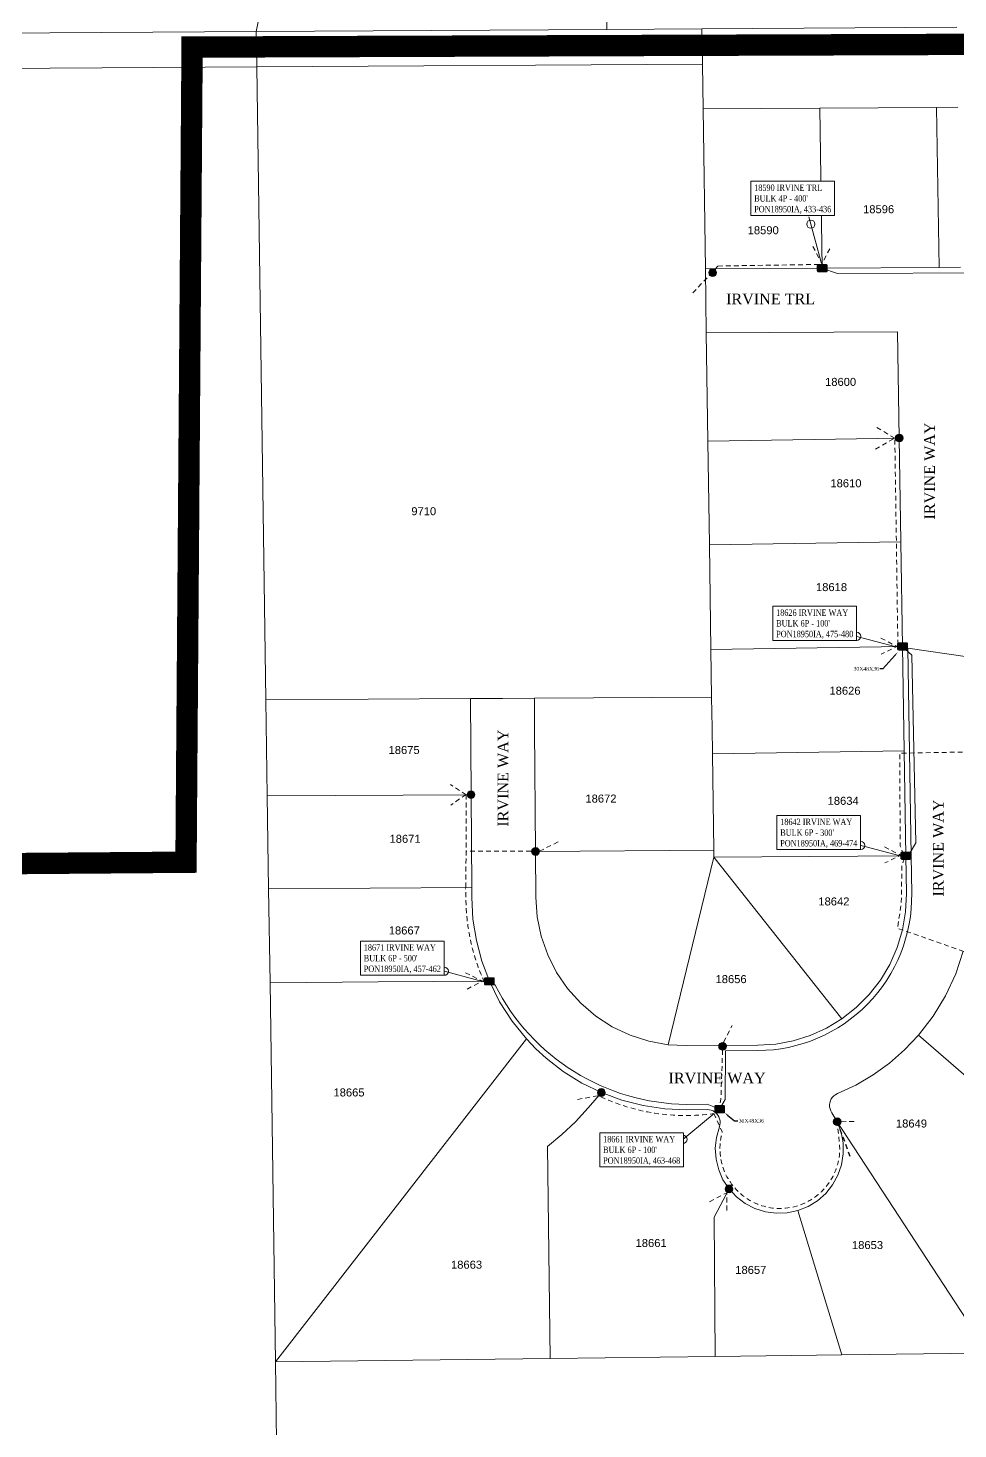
# Model space of a CAD drawing. Header units: feet. Extents: x 865220 to 2821149, y -2240498 to 944432.
# Drawn here: x 2816121 to 2816992, y 940551 to 941864 of the extents above; entities that cross this region are included whole.
import ezdxf
from ezdxf import colors
from ezdxf.entities.mleader import LeaderData, LeaderLine
from ezdxf.enums import TextEntityAlignment as Align
from ezdxf.lldxf.tags import DXFTag
from ezdxf.math import Vec2, Vec3

# ---------------------------------------------------------------- set-up
doc = ezdxf.new("R2010")
doc.units = ezdxf.units.FT
doc.header["$LTSCALE"] = 0.015
doc.header["$MEASUREMENT"] = 0
doc.linetypes.add('DASHED', pattern=[5, 3, -2])
for name, color, linetype in [('48F', 112, '48F'), ('Dakota County Addresses', 7, 'Continuous'), ('Dakota County Parcels', 7, 'Continuous'), ('DETAIL', 7, 'Continuous'), ('DROP BURIED', 7, 'DASHED'), ('STREET NAME', 7, 'Continuous'), ('TAIL', 1, 'MST'), ('TELEPHONE STRUCT-PROP', 6, 'Continuous'), ('TERMINALS', 7, 'Continuous')]:
    doc.layers.add(name, color=color, linetype=linetype)
doc.layers.add('RUNNING LINE (UNDERGROUND)', color=10, linetype='Continuous', lineweight=40)
doc.layers.add('WORK BOUNDARY', color=110, linetype='Continuous', lineweight=40)
doc.styles.add('Dimensions 100', font='arial.ttf')
doc.styles.add('Line', font='txt.shx', dxfattribs={"height": 3})
doc.styles.add('SIMPLEX', font='times.ttf', dxfattribs={"width": 0.8})
doc.styles.get("Standard").update_dxf_attribs({"font": 'times.ttf'})
doc.styles.add('Utilities', font='arial.ttf', dxfattribs={"height": 2.5})
tags = doc.linetypes.add('48F', pattern='A,80,-5,["48F",Line,S=1.5,R=0,X=0,Y=-1.5],-20', length=105).pattern_tags.tags
tags[6] = DXFTag(74, 10)
tags = doc.linetypes.add('MST', pattern='A,5,-5,5,-5,["TAIL",Line,S=1.5,R=0,X=0,Y=-1.5],-20', length=40).pattern_tags.tags
tags[10] = DXFTag(74, 10)

# ---------------------------------------------------------------- blocks, each defined once
blk = doc.blocks.new('ACMAP_ANN_TEMPLATE_Dakota County Addresses')
at = {"layer": 'Dakota County Addresses', "style": 'Dimensions 100'}
blk.add_attdef('DakotaCountyAddress', text='', height=50, dxfattribs=at).set_placement((0, 0), align=Align.CENTER)
blk = doc.blocks.new('NEW HH')
at = {"ltscale": 40, "true_color": 0xffffff}
h = blk.add_hatch(color=7, dxfattribs=at)
h.dxf.hatch_style = 1
h.paths.add_polyline_path([(-0.061, -0.031, 0.414214), (-0.046, -0.046), (0.046, -0.046, 0.414214), (0.061, -0.031), (0.061, 0.031, 0.414214), (0.046, 0.046), (-0.046, 0.046, 0.414214), (-0.061, 0.031)])
at = {"layer": 'RUNNING LINE (UNDERGROUND)', "color": 6, "lineweight": 0, "const_width": 0.005, "flags": 128}
blk.add_lwpolyline([(-0.061, 0.031), (-0.061, -0.031, 0.414214), (-0.046, -0.046), (0.046, -0.046, 0.414214), (0.061, -0.031), (0.061, 0.031, 0.414214), (0.046, 0.046), (-0.046, 0.046, 0.414214)], format="xyb", close=True, dxfattribs=at)
at = {"layer": 'TELEPHONE STRUCT-PROP', "color": 18, "true_color": 0x000000, "style": 'Utilities'}
blk.add_text('HH', height=0.05, dxfattribs=at).set_placement((0, 0), align=Align.MIDDLE_CENTER)
blk = doc.blocks.new('Proposed FlowerPot')
at = {"lineweight": 5, "ltscale": 100, "true_color": 0xffffff}
h = blk.add_hatch(color=7, dxfattribs=at)
h.dxf.hatch_style = 1
h.paths.add_polyline_path([(-0.06, 0, 0.414214), (0, -0.06, 0.414214), (0.06, 0, 0.414214), (0, 0.06, 0.414214)])
at = {"lineweight": 5, "ltscale": 100}
blk.add_circle((0, 0), 0.0604, dxfattribs=at)
at = {"layer": 'RUNNING LINE (UNDERGROUND)', "color": 6, "lineweight": 5, "const_width": 0.00907, "flags": 128}
blk.add_lwpolyline([(-0.06, 0, -0.414214), (0, 0.06, -0.414214), (0.06, 0, -0.414214), (0, -0.06, -0.414214), (-0.06, 0)], format="xyb", dxfattribs=at)
at = {"color": 18, "linetype": 'ByBlock', "lineweight": 5, "ltscale": 100, "true_color": 0x000000, "style": 'Dimensions 100'}
blk.add_text('F', height=0.0744, dxfattribs=at).set_placement((-0.029, -0.037))
blk = doc.blocks.new('TERMINAL')
at = {"lineweight": 5, "ltscale": 0.5, "flags": 128}
blk.add_lwpolyline([(-0.1, -0.6), (-0.1, 44.8)], dxfattribs=at)
at = {"lineweight": 5, "ltscale": 0.5}
blk.add_circle((-0.1, 37.6), 3.83, dxfattribs=at)

msp = doc.modelspace()

# ---------------------------------------------------------------- linework, layer by layer
at = {"layer": '48F', "lineweight": 5, "ltscale": 50, "flags": 128}
msp.add_lwpolyline([(2817315.4, 941108.6), (2817314.3, 941117.7), (2817255.3, 941189.4), (2817238.7, 941207.6, 0.19832), (2817072.5, 941275), (2817000.5, 941274.5), (2816944.7, 941282.6), (2816947.8, 941088), (2816948.3, 941052.7, -0.417), (2816804.3, 940905.4), (2816774, 940905.2), (2816773.5, 940859.7), (2816768.4, 940850.5)], format="xyb", dxfattribs=at)
at = {"layer": 'Dakota County Parcels', "lineweight": 5}
for p, q in [((2816334.2, 941860.3), (2816341, 941893.3)), ((2816662.2, 941895.3), (2816662.7, 941862.3)), ((2816081.9, 941858.7), (2816334.2, 941860.3)), ((2816334.2, 941860.3), (2816662.7, 941862.3)), ((2816334.7, 941827.3), (2816334.2, 941860.3)), ((2816662.7, 941862.3), (2816751.8, 941862.9)), ((2816751.8, 941862.9), (2816752.3, 941829.9)), ((2816082.4, 941825.7), (2816334.7, 941827.3)), ((2816334.7, 941827.3), (2816752.3, 941829.9)), ((2816334.7, 941827.3), (2816343.3, 941234)), ((2816752.3, 941829.9), (2816752.9, 941787.9)), ((2816752.9, 941787.9), (2816862.3, 941788.6)), ((2816752.9, 941787.9), (2816755, 941638)), ((2816862.3, 941788.6), (2816971.6, 941789.3)), ((2816862.3, 941788.6), (2816864.5, 941638.6)), ((2816971.6, 941789.3), (2816991.6, 941789.4)), ((2816971.6, 941789.3), (2816974, 941639.3)), ((2816864.5, 941638.6), (2816755, 941638)), ((2816755, 941638), (2816755.5, 941608)), ((2816974, 941639.3), (2816864.5, 941638.6)), ((2816994, 941639.5), (2816974, 941639.3)), ((2816755.5, 941608), (2816755.9, 941578)), ((2816755.9, 941578), (2816935, 941579.1)), ((2816755.9, 941578), (2816757.4, 941476.6)), ((2816935, 941579.1), (2816936.6, 941479.4)), ((2816936.6, 941479.4), (2816757.4, 941476.6)), ((2816757.4, 941476.6), (2816758.8, 941379.3)), ((2816936.6, 941479.4), (2816938.1, 941382.2)), ((2816938.1, 941382.2), (2816758.8, 941379.3)), ((2816758.8, 941379.3), (2816760.2, 941281.4)), ((2816938.1, 941382.2), (2816939.7, 941284.2)), ((2816939.7, 941284.2), (2816760.2, 941281.4)), ((2816760.2, 941281.4), (2816760.9, 941236.6)), ((2816939.7, 941284.2), (2816941.2, 941186.2)), ((2816343.3, 941234), (2816535, 941235.2)), ((2816344.6, 941144), (2816343.3, 941234)), ((2816535, 941235.2), (2816565, 941235.4)), ((2816535, 941235.2), (2816535.5, 941145.2)), ((2816565, 941235.4), (2816595, 941235.6)), ((2816595, 941235.6), (2816760.9, 941236.6)), ((2816595.1, 941207), (2816595, 941235.6)), ((2816760.9, 941236.6), (2816761.3, 941208)), ((2816761.3, 941208), (2816761.7, 941183.4)), ((2816595.9, 941092), (2816595.1, 941207)), ((2816761.7, 941183.4), (2816941.2, 941186.2)), ((2816761.7, 941183.4), (2816763, 941093.1)), ((2816941.2, 941186.2), (2816942.8, 941088)), ((2816344.6, 941144), (2816535.5, 941145.2)), ((2816345.9, 941057), (2816344.6, 941144)), ((2816535.5, 941145.2), (2816536.1, 941058.2)), ((2816595.9, 941092), (2816763, 941093.1)), ((2816596.1, 941049.1), (2816595.9, 941092)), ((2816763, 941093.1), (2816763.1, 941086.8)), ((2816763.1, 941086.8), (2816720.2, 940910.9)), ((2816763.1, 941086.8), (2816942.8, 941088)), ((2816763.1, 941086.8), (2816882.7, 940935)), ((2816942.8, 941088), (2816943.3, 941052.6)), ((2816345.9, 941057), (2816536.1, 941058.2)), ((2816347.2, 940969), (2816345.9, 941057)), ((2816536.1, 941058.2), (2816536.2, 941048.7)), ((2816347.2, 940969), (2816448.5, 940969.7)), ((2816352.3, 940613.8), (2816347.2, 940969)), ((2816448.5, 940969.7), (2816552.7, 940970.3)), ((2817006.1, 940875.2), (2816954.7, 940919.7)), ((2816587.4, 940916.3), (2816352.3, 940613.8)), ((2816720.2, 940910.9), (2816737, 940910)), ((2816737, 940910), (2816804.2, 940910.4)), ((2816657.6, 940866.1), (2816645.1, 940851.6)), ((2816737.4, 940850), (2816756.8, 940850.1)), ((2816878.5, 940838.7), (2816873.5, 940847.2)), ((2816878.5, 940838.7), (2817009.9, 940637.5)), ((2816609.7, 940616.9), (2816607.2, 940815.4)), ((2816763.4, 940749.4), (2816777.2, 940775.8)), ((2816764.2, 940618.8), (2816763.4, 940749.4)), ((2816882.7, 940620.3), (2816841.7, 940755.5)), ((2816609.7, 940616.9), (2816352.3, 940613.8)), ((2816764.2, 940618.8), (2816609.7, 940616.9)), ((2816882.7, 940620.3), (2816764.2, 940618.8)), ((2816882.7, 940620.3), (2817010.2, 940621.8)), ((2816352.3, 940613.8), (2816353.4, 940538.8))]:
    msp.add_line(p, q, dxfattribs=at)
for points in [[(2816751.8, 941862.9), (2816990.5, 941864.4), (2816990.5, 941864.4)], [(2816882.7, 940935), (2816896.2, 940945.7), (2816908.4, 940957.8), (2816919, 940971.4), (2816927.8, 940986.2), (2816934.7, 941002), (2816939.7, 941018.4), (2816942.5, 941035.4), (2816943.3, 941052.6)], [(2816536.2, 941048.7), (2816537.3, 941028.6), (2816540.5, 941008.7), (2816545.6, 940989.2), (2816552.7, 940970.3)], [(2816596.1, 941049.1), (2816597.5, 941030.7), (2816601.2, 941012.6), (2816607.3, 940995.2), (2816615.6, 940978.7), (2816626, 940963.5), (2816638.3, 940949.8), (2816652.3, 940937.8), (2816667.8, 940927.8), (2816684.5, 940919.8), (2816702, 940914.2), (2816720.2, 940910.9)], [(2816996.6, 940998.7), (2816989.5, 940977.3), (2816980.1, 940956.8), (2816968.5, 940937.5), (2816954.7, 940919.7)], [(2816552.7, 940970.3), (2816562.3, 940951.1), (2816573.9, 940933), (2816587.4, 940916.3)], [(2816804.2, 940910.4), (2816820.9, 940911.5), (2816837.3, 940914.6), (2816853.2, 940919.6), (2816868.4, 940926.4), (2816882.7, 940935)], [(2816954.7, 940919.7), (2816941.7, 940906), (2816927.5, 940893.6), (2816912.2, 940882.6), (2816895.9, 940873.1), (2816878.8, 940865.2)], [(2816587.4, 940916.3), (2816596.3, 940907), (2816605.8, 940898.3), (2816621.9, 940885.8), (2816639.2, 940875), (2816657.6, 940866.1)], [(2816657.6, 940866.1), (2816676.8, 940859), (2816696.7, 940853.9), (2816716.9, 940850.9), (2816737.4, 940850)], [(2816873.5, 940847.2), (2816872.5, 940848.9), (2816871.8, 940850.7), (2816871.4, 940852.6), (2816871.4, 940854.6), (2816871.6, 940856.5), (2816872.2, 940858.4), (2816873, 940860.2), (2816874.1, 940861.8), (2816875.5, 940863.1), (2816877.1, 940864.3), (2816878.8, 940865.2)], [(2816607.2, 940815.4), (2816620.6, 940826.6), (2816633.3, 940838.7), (2816645.1, 940851.6)], [(2816756.8, 940850.1), (2816758.7, 940850), (2816760.6, 940849.5), (2816762.4, 940848.8), (2816764, 940847.7), (2816765.5, 940846.5), (2816766.7, 940845), (2816767.7, 940843.3), (2816768.4, 940841.5), (2816768.8, 940839.6), (2816768.9, 940837.7), (2816768.7, 940835.8), (2816768.1, 940833.9)], [(2816768.1, 940833.9), (2816765.4, 940824), (2816764.3, 940813.9), (2816765, 940803.7), (2816767.5, 940793.7), (2816771.5, 940784.3), (2816777.2, 940775.8)], [(2816841.7, 940755.5), (2816851.3, 940759.3), (2816860.1, 940764.7), (2816867.8, 940771.5), (2816874.2, 940779.6), (2816879.2, 940788.6), (2816882.5, 940798.4), (2816884.2, 940808.6), (2816884, 940818.9), (2816882.1, 940829), (2816878.5, 940838.7)], [(2816777.2, 940775.8), (2816784.2, 940768.3), (2816792.4, 940762.1), (2816801.5, 940757.4), (2816811.3, 940754.3), (2816821.4, 940752.9), (2816831.7, 940753.3), (2816841.7, 940755.5)]]:
    msp.add_lwpolyline(points, dxfattribs=at)
at = {"layer": 'DROP BURIED', "lineweight": 5, "ltscale": 100, "flags": 128}
for points in [[(2816855.7, 941659), (2816864.4, 941642.6), (2816872.3, 941658.6)], [(2816766.8, 941640.6), (2816742.2, 941614.3)], [(2816766.8, 941640.6), (2816865.3, 941642.2)], [(2816932.4, 941479.3), (2816913.9, 941490.4)], [(2816914.3, 941469), (2816932.5, 941479.4), (2816935.3, 941288.2)], [(2816919.5, 941292), (2816934.5, 941284.1), (2816919.8, 941276.8)], [(2816940.7, 941089), (2816937.5, 941097.2), (2816937.1, 941184.1), (2817006, 941185.3), (2817005.8, 941168)], [(2816531, 941145), (2816516.3, 941154.7)], [(2816531, 941145.4), (2816516.5, 941135.5)], [(2816530.7, 941058.3), (2816531, 941144.8)], [(2816591.6, 941092.2), (2816530.6, 941092.2)], [(2816599.6, 941092.3), (2816617.2, 941101)], [(2816922.9, 941096.4), (2816937.9, 941088.4), (2816923.2, 941081.2)], [(2816941.6, 941085.6), (2816939.2, 941079.5), (2816938.5, 941043.2), (2816935, 941020), (2817000.4, 940997.1)], [(2816530.2, 940978.3), (2816546.4, 940970.5), (2816531.9, 940963)], [(2816772.1, 940913.2), (2816780, 940928.9)], [(2816771.1, 940905.8), (2816769.6, 940860), (2816768.2, 940853.2)], [(2816759, 940763.8), (2816775, 940772.1), (2816775.3, 940753.8)]]:
    msp.add_lwpolyline(points, dxfattribs=at)
for points in [[(2816548.2, 940969.3, -0.091749), (2816531, 941037.7), (2816530.4, 941057.3)], [(2816635.1, 940859.6), (2816654.7, 940863.2, 0.149688), (2816763.1, 940846.4)], [(2816763, 940846.3), (2816770.9, 940829.2, 1.220588), (2816880.5, 940819.9), (2816878.5, 940838.7), (2816895.9, 940838.9)]]:
    msp.add_lwpolyline(points, format="xyb", dxfattribs=at)
at = {"layer": 'DROP BURIED', "ltscale": 100, "flags": 128}
msp.add_lwpolyline([(2816878.5, 940838.7), (2816890.5, 940806.3)], dxfattribs=at)
at = {"layer": 'TAIL', "lineweight": 5, "ltscale": 50, "flags": 128}
for points in [[(2817171.6, 941639.6), (2817161.7, 941634.9), (2816878.8, 941633.6), (2816864.2, 941638.7)], [(2816939.2, 941284.4), (2816948.3, 941276.1), (2816952.1, 941100), (2816944.2, 941086.1)]]:
    msp.add_lwpolyline(points, dxfattribs=at)
msp.add_lwpolyline([(2816767.7, 940850.8), (2816756.7, 940855.1), (2816737.4, 940855, -0.280851), (2816558.2, 940966.6), (2816552.7, 940970.3)], format="xyb", dxfattribs=at)
at = {"layer": 'WORK BOUNDARY', "lineweight": 100, "const_width": 20}
msp.add_lwpolyline([(2817712.4, 940436.2), (2817712.4, 940737.6), (2818577.6, 940734.8), (2818625.4, 940971.1), (2819049, 940956.5), (2819161.3, 941044), (2819296.5, 941514.3), (2819391.1, 941813.9), (2818635.9, 941864.9), (2817638.1, 941850.6), (2816274.2, 941845.8), (2816268.5, 941081.9), (2813842, 941062.6)], dxfattribs=at)

# ---------------------------------------------------------------- block references
at = {"lineweight": 5}
for name, p, xscale, yscale, zscale in [('NEW HH', (2816864.5, 941638.6), 80, 80, 40), ('Proposed FlowerPot', (2816761.9, 941634.5), 60, 60, 30), ('Proposed FlowerPot', (2816936.6, 941479.4), 60, 60, 30), ('NEW HH', (2816939.7, 941284.2), 80, 80, 40), ('Proposed FlowerPot', (2816535.5, 941145.2), 60, 60, 30), ('Proposed FlowerPot', (2816595.9, 941092), 60, 60, 30), ('NEW HH', (2816942.8, 941088), 80, 80, 40), ('NEW HH', (2816552.7, 940970.3), 80, 80, 40), ('Proposed FlowerPot', (2816771.1, 940909.4), 60, 60, 30), ('Proposed FlowerPot', (2816657.6, 940866.1), 60, 60, 30), ('NEW HH', (2816768.4, 940850.5), 80, 80, 40), ('Proposed FlowerPot', (2816878.5, 940838.7), 60, 60, 30), ('Proposed FlowerPot', (2816777.2, 940775.8), 60, 60, 30)]:
    msp.add_blockref(name, p, dxfattribs=dict(at, xscale=xscale, yscale=yscale, zscale=zscale))
at = {"layer": 'Dakota County Addresses', "lineweight": 5, "xscale": 0.15, "yscale": 0.15, "zscale": 0.15}
for p, values in [((2816917.3, 941690.1), {'DakotaCountyAddress': '18596'}), ((2816809.2, 941670.4), {'DakotaCountyAddress': '18590'}), ((2816881.7, 941528.3), {'DakotaCountyAddress': '18600'}), ((2816886.7, 941433.3), {'DakotaCountyAddress': '18610'}), ((2816491.2, 941407.1), {'DakotaCountyAddress': '9710'}), ((2816873.2, 941336), {'DakotaCountyAddress': '18618'}), ((2816885.8, 941238.9), {'DakotaCountyAddress': '18626'}), ((2816472.8, 941183.3), {'DakotaCountyAddress': '18675'}), ((2816657.2, 941137.8), {'DakotaCountyAddress': '18672'}), ((2816884.1, 941135.7), {'DakotaCountyAddress': '18634'}), ((2816473.7, 941100.1), {'DakotaCountyAddress': '18671'}), ((2816875.4, 941041.4), {'DakotaCountyAddress': '18642'}), ((2816473, 941014.2), {'DakotaCountyAddress': '18667'}), ((2816779.1, 940968.6), {'DakotaCountyAddress': '18656'}), ((2816421.2, 940862.4), {'DakotaCountyAddress': '18665'}), ((2816948.1, 940833.3), {'DakotaCountyAddress': '18649'}), ((2816704.2, 940721.3), {'DakotaCountyAddress': '18661'}), ((2816906.9, 940719.4), {'DakotaCountyAddress': '18653'}), ((2816531.3, 940701), {'DakotaCountyAddress': '18663'}), ((2816797.6, 940696.1), {'DakotaCountyAddress': '18657'})]:
    msp.add_blockref('ACMAP_ANN_TEMPLATE_Dakota County Addresses', p, dxfattribs=at).add_auto_attribs(values)
at = {"layer": 'TERMINALS', "lineweight": 5, "ltscale": 0.5, "xscale": -1}
for p, rotation in [((2816863.7, 941643.6), 15.3551378466626), ((2816933.1, 941283.8), 75.12960963410498), ((2816936.9, 941087.8), 75.12960963410498), ((2816546.8, 940970), 75.12960963410498), ((2816763, 940846.1), 129.6859442443624)]:
    msp.add_blockref('TERMINAL', p, dxfattribs=dict(at, rotation=rotation))

# ---------------------------------------------------------------- texts
at = {"layer": 'STREET NAME', "lineweight": 5, "ltscale": 40, "char_height": 10, "attachment_point": 1}
for s, insert in [('IRVINE TRL', (2816774.4, 941614.8)), ('IRVINE WAY', (2816720.5, 940884.7))]:
    msp.add_mtext(s, dxfattribs=dict(at, insert=insert))
at = {"layer": 'STREET NAME', "lineweight": 5, "ltscale": 40, "char_height": 10, "attachment_point": 1, "rotation": 90}
for insert in [(2816960, 941403), (2816560.4, 941115.2), (2816968.1, 941049.7)]:
    msp.add_mtext('IRVINE WAY', dxfattribs=dict(at, insert=insert))

# ---------------------------------------------------------------- next in the draw order: texts
at = {"layer": 'TERMINALS', "color": 5, "lineweight": 5, "ltscale": 0.5, "insert": (2816800.7, 941717), "char_height": 6, "attachment_point": 1, "style": 'SIMPLEX', "bg_fill": 19, "box_fill_scale": 1.5, "bg_fill_color": 256, "bg_fill_transparency": 0}
msp.add_mtext("18590 IRVINE TRL\\PBULK 4P - 400'\\PPON18950IA, 433-436", dxfattribs=at)
at = {"layer": 'TERMINALS', "lineweight": 5, "ltscale": 0.5, "char_height": 6, "attachment_point": 1, "style": 'SIMPLEX', "bg_fill": 19, "box_fill_scale": 1.5, "bg_fill_color": 256, "bg_fill_transparency": 0}
for s, insert in [("18626 IRVINE WAY\\PBULK 6P - 100'\\PPON18950IA, 475-480", (2816821.3, 941318.8)), ("18642 IRVINE WAY\\PBULK 6P - 300'\\PPON18950IA, 469-474", (2816825.1, 941122.7)), ("18661 IRVINE WAY\\PBULK 6P - 100'\\PPON18950IA, 463-468", (2816659.2, 940825.4))]:
    msp.add_mtext(s, dxfattribs=dict(at, insert=insert))
at = {"layer": 'TERMINALS', "color": 244, "lineweight": 5, "ltscale": 0.5, "true_color": 0x991b1e, "insert": (2816435, 941005), "char_height": 6, "attachment_point": 1, "style": 'SIMPLEX', "bg_fill": 19, "box_fill_scale": 1.5, "bg_fill_color": 256, "bg_fill_transparency": 0}
msp.add_mtext("18671 IRVINE WAY\\PBULK 6P - 500'\\PPON18950IA, 457-462", dxfattribs=at)

# ---------------------------------------------------------------- next in the draw order: leaders
at = {"layer": 'DETAIL', "lineweight": 5, "ltscale": 5}
ml = msp.add_multileader_mtext('Standard', dxfattribs=at)
ml.set_content('30X48X36', color=256)
ml.set_leader_properties()
ml.build(insert=Vec2(0, 0))
ml.multileader.update_dxf_attribs({"has_text_frame": 1, "text_left_attachment_type": 2, "text_right_attachment_type": 2, "dogleg_length": 3})
ctx = ml.context
ctx.base_point, ctx.char_height, ctx.landing_gap_size, ctx.plane_origin = Vec3(2816892.9, 941263.1), 3.5, 1.5, Vec3(2816916.6, 941287.5)
ctx.left_attachment, ctx.right_attachment, ctx.text_align_type = 2, 2, 1
notes = []
notes.append((ctx, [(0, (1, 1, 0), (2816921.4, 941263.1), (-1, 0), 3, [(0, [(2816935.2, 941278.7)], 0, [])])]))
ctx.mtext.insert, ctx.mtext.alignment, ctx.mtext.flow_direction = Vec3(2816905.7, 941264.9), 2, 5
ctx.mtext.has_bg_fill, ctx.mtext.bg_color, ctx.mtext.bg_scale_factor, ctx.mtext.bg_transparency, ctx.mtext.use_window_bg_color = 1, -1027028792, 1.5, 0, 1
ml = msp.add_multileader_mtext('Standard', dxfattribs=at)
ml.set_content('30X48X36', color=256)
ml.set_leader_properties()
ml.build(insert=Vec2(0, 0))
ml.multileader.update_dxf_attribs({"has_text_frame": 1, "text_left_attachment_type": 2, "text_right_attachment_type": 2, "dogleg_length": 3})
ctx = ml.context
ctx.base_point, ctx.char_height, ctx.landing_gap_size, ctx.plane_origin = Vec3(2816785.3, 940839.6), 3.5, 1.5, Vec3(2816809, 940864)
ctx.left_attachment, ctx.right_attachment, ctx.text_align_type = 2, 2, 1
notes.append((ctx, [(1, (1, 1, 0), (2816782.3, 940839.6), (1, 0), 3, [(0, [(2816773, 940847.2)], 0, [])])]))
ctx.mtext.insert, ctx.mtext.alignment, ctx.mtext.flow_direction = Vec3(2816798.1, 940841.4), 2, 5
ctx.mtext.has_bg_fill, ctx.mtext.bg_color, ctx.mtext.bg_scale_factor, ctx.mtext.bg_transparency, ctx.mtext.use_window_bg_color = 1, -1027028792, 1.5, 0, 1
for ctx, leaders in notes:
    for number, flags, end, landing, length, lines in leaders:
        leader = LeaderData()
        leader.index, (leader.has_last_leader_line, leader.has_dogleg_vector, leader.attachment_direction) = number, flags
        leader.last_leader_point, leader.dogleg_vector, leader.dogleg_length = Vec3(end), Vec3(landing), length
        for number, points, colour, breaks in lines:
            line = LeaderLine()
            line.index, line.vertices, line.color, line.breaks = number, Vec3.list(points), colors.encode_raw_color(colour), breaks
            leader.lines.append(line)
        ctx.leaders.append(leader)

doc.saveas('drawing.dxf')
